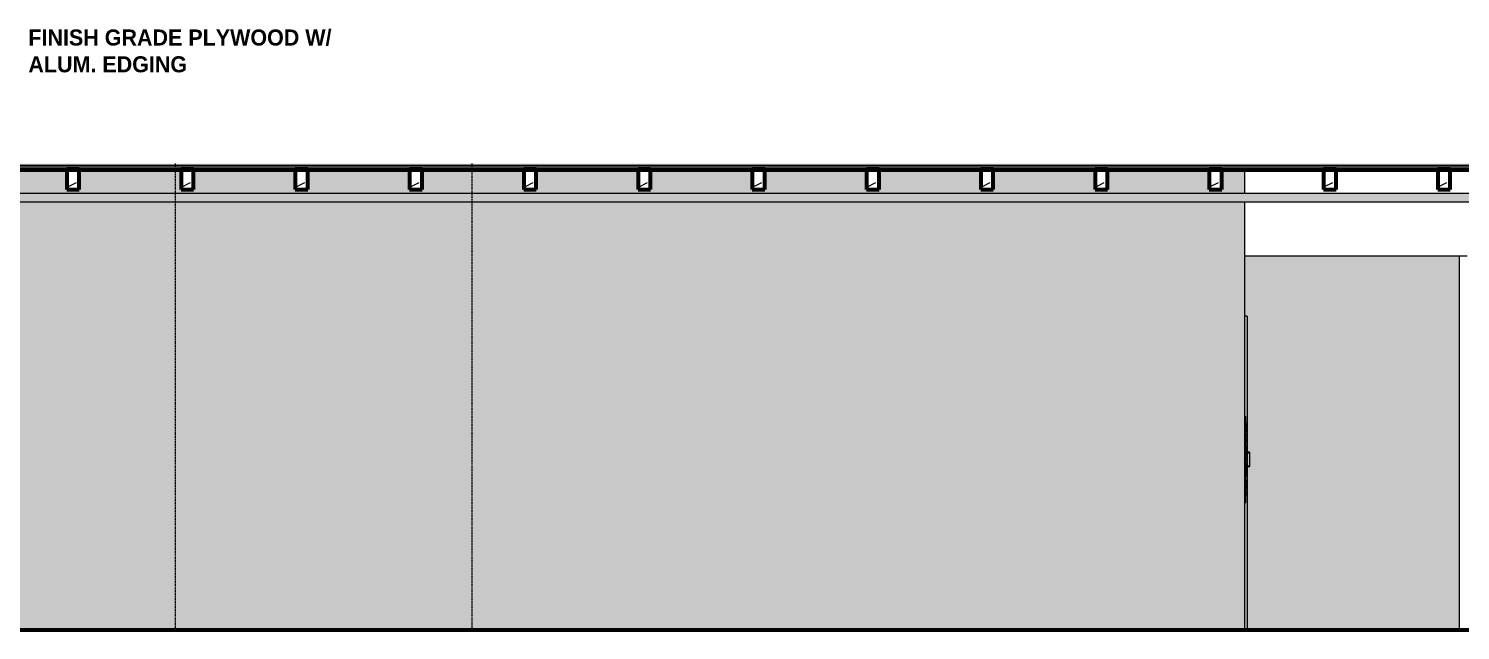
# Model space of a CAD drawing. Header units: inches. Extents: x 2872 to 9394, y -6 to 375.
# Drawn here: x 8615.9 to 9016.9, y 136 to 304.6 of the extents above; entities that cross this region are included whole.
import ezdxf

# ---------------------------------------------------------------- set-up
doc = ezdxf.new("R2010")
doc.units = ezdxf.units.IN
doc.header["$MEASUREMENT"] = 0
doc.linetypes.add('Aligning Line 1_8_', pattern=[0.25, 0.125, -0.125])
doc.linetypes.add('Grid Line 1_2_', pattern=[0.875, 0.5, -0.125, 0.125, -0.125])
for name, color, linetype, lineweight in [('0-3', 10, 'Continuous', 9), ('0-4', 90, 'Continuous', 5), ('A-DOOR', 31, 'Continuous', 18), ('A-DOOR-FRAM', 31, 'Continuous', 9), ('A-DOOR-FRAM-3', 31, 'Continuous', 18), ('A-FLOR-1', 8, 'Continuous', 5), ('A-FLOR-2', 7, 'Continuous', 60), ('A-FLOR-4', 250, 'Continuous', 18), ('A-FLOR-LEVL-1', 51, 'Grid Line 1_2_', 9), ('A-FLOR-MCUT-1', 250, 'Continuous', 18), ('A-FLOR-PATT-2', 253, 'Continuous', 9), ('A-FLOR-PATT-3', 10, 'Continuous', 9), ('E-FIRE', 2, 'Continuous', 9), ('G-ANNO-SYMB', 111, 'Aligning Line 1_8_', 9), ('G-ANNO-TEXT', 231, 'Continuous', 9), ('I-WALL', 2, 'Continuous', 18), ('I-WALL-1', 2, 'Continuous', 5), ('P-PIPE', 3, 'Continuous', 9), ('P-PIPE-1', 3, 'Continuous', 5), ('S-BEAM', 12, 'Continuous', 9), ('S-BEAM-3', 7, 'Continuous', 60)]:
    doc.layers.add(name, color=color, linetype=linetype, lineweight=lineweight)
doc.styles.add('Century Gothic_B', font='GOTHICB.TTF', dxfattribs={"height": 4.5})
pattern_1 = [(216.87, (10975.55, 7.997), (23.9897714, 15.993643), [3.998, -35.986]), (206.565, (10980.348, 5.598), (-7.99708, -7.99662), [8.941, -8.941]), (198.435, (10980.348, 1.599), (-15.993845, -7.997098), [5.058, -20.23])]

# ---------------------------------------------------------------- blocks, each defined once
blk = doc.blocks.new('CTR - 1st Phase - Shell_rvt-7-INTERIOR ELEVATION - CORRIDOR NORTH _202_E_ - 2ND FLOOR - NORTH WALL')
at = {"layer": 'A-FLOR-1'}
blk.add_hatch(color=256, dxfattribs=at).paths.add_polyline_path([(11725.41, 265.75), (11747.21, 265.75), (11747.21, 266.25), (10351.58, 266.25), (10351.58, 265.75), (11714.5, 265.75)], flags=0)
at = {"layer": 'A-FLOR-PATT-2'}
h = blk.add_hatch(dxfattribs=at)
h.set_pattern_fill('FP_38', color=256, style=0, pattern_type=2)
h.set_pattern_definition([(0, (10972.352, 0), (7.68, 1.92), [0.634, -5.126, 0.634, -5.126, -30.72]), (0, (10972.352, 0), (7.68, 1.92), [-11.52, 0.634, -10.886, 0.634, -5.126, -13.44]), (0, (10972.352, 0), (7.68, 1.92), [-28.8, 0.634, -3.206, 0.634, -8.966]), (120, (10975.232, 0.96), (-5.502769, 5.691075), [0.634, -5.126, 0.634, -5.126, -30.72]), (120, (10975.232, 0.96), (-5.502769, 5.691075), [-11.52, 0.634, -10.886, 0.634, -5.126, -13.44]), (120, (10975.232, 0.96), (-5.502769, 5.691075), [-28.8, 0.634, -3.206, 0.634, -8.966]), (240, (10976.192, 4.8), (-2.177231, -7.611075), [0.634, -5.126, 0.634, -5.126, -30.72]), (240, (10976.192, 4.8), (-2.177231, -7.611075), [-11.52, 0.634, -10.886, 0.634, -5.126, -13.44]), (240, (10976.192, 4.8), (-2.177231, -7.611075), [-28.8, 0.634, -3.206, 0.634, -8.966])])
h.paths.add_polyline_path([(11725.41, 266.25), (11747.21, 266.25), (11747.21, 266.79), (10351.58, 266.79), (10351.58, 266.25), (11714.5, 266.25)], flags=0)
at = {"layer": 'A-FLOR-PATT-3'}
h = blk.add_hatch(dxfattribs=at)
h.set_pattern_fill('FP_37', color=256, style=0, pattern_type=2)
h.set_pattern_definition([(0, (10972.352, 0), (0, 2.399), []), (315, (10972.352, 0), (2.3985062, 0), [3.393, -3.393]), (45, (10972.352, 0), (2.3985062, 0), [3.393, -3.393])])
h.paths.add_polyline_path([(11365.59, 265), (11747.21, 265), (11747.21, 265.75), (10351.58, 265.75), (10351.58, 265), (11362.61, 265)], flags=0)
at = {"layer": 'A-FLOR-2'}
for p, q in [((10351.58, 265), (11747.21, 265)), ((11548.19, 136), (10351.58, 136))]:
    blk.add_line(p, q, dxfattribs=at)
at = {"layer": 'A-FLOR-4'}
blk.add_line((11432.19, 240.87), (11369.86, 240.87), dxfattribs=at)
at = {"layer": 'A-FLOR-MCUT-1'}
for p, q in [((11747.21, 266.25), (10351.58, 266.25)), ((11747.21, 265.75), (10351.58, 265.75))]:
    blk.add_line(p, q, dxfattribs=at)
blk = doc.blocks.new('LVL-Laminated Veneer Lumber - 4X6 S_ PINE - NO_ 1-2391459-INTERIOR ELEVATION - CORRIDOR NORTH _202_E_ - 2ND FLOOR - NORTH WALL')
at = {"layer": 'S-BEAM'}
h = blk.add_hatch(dxfattribs=at)
h.set_pattern_fill('FP_43', color=256, style=0, pattern_type=2)
h.set_pattern_definition(pattern_1)
h.paths.add_polyline_path([(11427.5, 259.5), (11427.5, 265), (11424, 265), (11424, 259.5)], flags=0)
at = {"layer": 'S-BEAM-3'}
for p, q in [((11427.5, 265), (11424, 265)), ((11424, 265), (11424, 259.5)), ((11427.5, 259.5), (11427.5, 265)), ((11424, 259.5), (11427.5, 259.5))]:
    blk.add_line(p, q, dxfattribs=at)
blk = doc.blocks.new('LVL-Laminated Veneer Lumber - 4X6 S_ PINE - NO_ 1-V71-INTERIOR ELEVATION - CORRIDOR NORTH _202_E_ - 2ND FLOOR - NORTH WALL')
at = {"layer": 'S-BEAM'}
h = blk.add_hatch(dxfattribs=at)
h.set_pattern_fill('FP_43', color=256, style=0, pattern_type=2)
h.set_pattern_definition(pattern_1)
h.paths.add_polyline_path([(11395.5, 259.5), (11395.5, 265), (11392, 265), (11392, 259.5)], flags=0)
at = {"layer": 'S-BEAM-3'}
for p, q in [((11395.5, 265), (11392, 265)), ((11392, 265), (11392, 259.5)), ((11395.5, 259.5), (11395.5, 265)), ((11392, 259.5), (11395.5, 259.5))]:
    blk.add_line(p, q, dxfattribs=at)
blk = doc.blocks.new('LVL-Laminated Veneer Lumber - 4X6 S_ PINE - NO_ 1-V72-INTERIOR ELEVATION - CORRIDOR NORTH _202_E_ - 2ND FLOOR - NORTH WALL')
at = {"layer": 'S-BEAM'}
h = blk.add_hatch(dxfattribs=at)
h.set_pattern_fill('FP_43', color=256, style=0, pattern_type=2)
h.set_pattern_definition(pattern_1)
h.paths.add_polyline_path([(11363.5, 259.5), (11363.5, 265), (11360, 265), (11360, 259.5), (11362.61, 259.5)], flags=0)
at = {"layer": 'S-BEAM-3'}
for p, q in [((11363.5, 265), (11360, 265)), ((11360, 265), (11360, 259.5)), ((11363.5, 259.5), (11363.5, 265)), ((11360, 259.5), (11363.5, 259.5))]:
    blk.add_line(p, q, dxfattribs=at)
blk = doc.blocks.new('LVL-Laminated Veneer Lumber - 4X6 S_ PINE - NO_ 1-V73-INTERIOR ELEVATION - CORRIDOR NORTH _202_E_ - 2ND FLOOR - NORTH WALL')
at = {"layer": 'S-BEAM'}
h = blk.add_hatch(dxfattribs=at)
h.set_pattern_fill('FP_43', color=256, style=0, pattern_type=2)
h.set_pattern_definition(pattern_1)
h.paths.add_polyline_path([(11331.5, 259.5), (11331.5, 265), (11328, 265), (11328, 259.5)], flags=0)
at = {"layer": 'S-BEAM-3'}
for p, q in [((11331.5, 265), (11328, 265)), ((11328, 265), (11328, 259.5)), ((11331.5, 259.5), (11331.5, 265)), ((11328, 259.5), (11331.5, 259.5))]:
    blk.add_line(p, q, dxfattribs=at)
blk = doc.blocks.new('LVL-Laminated Veneer Lumber - 4X6 S_ PINE - NO_ 1-V74-INTERIOR ELEVATION - CORRIDOR NORTH _202_E_ - 2ND FLOOR - NORTH WALL')
at = {"layer": 'S-BEAM'}
h = blk.add_hatch(dxfattribs=at)
h.set_pattern_fill('FP_43', color=256, style=0, pattern_type=2)
h.set_pattern_definition(pattern_1)
h.paths.add_polyline_path([(11299.5, 259.5), (11299.5, 265), (11296, 265), (11296, 259.5)], flags=0)
at = {"layer": 'S-BEAM-3'}
for p, q in [((11299.5, 265), (11296, 265)), ((11296, 265), (11296, 259.5)), ((11299.5, 259.5), (11299.5, 265)), ((11296, 259.5), (11299.5, 259.5))]:
    blk.add_line(p, q, dxfattribs=at)
blk = doc.blocks.new('LVL-Laminated Veneer Lumber - 4X6 S_ PINE - NO_ 1-V75-INTERIOR ELEVATION - CORRIDOR NORTH _202_E_ - 2ND FLOOR - NORTH WALL')
at = {"layer": 'S-BEAM'}
h = blk.add_hatch(dxfattribs=at)
h.set_pattern_fill('FP_43', color=256, style=0, pattern_type=2)
h.set_pattern_definition(pattern_1)
h.paths.add_polyline_path([(11264, 259.5), (11267.5, 259.5), (11267.5, 265), (11264, 265)], flags=0)
at = {"layer": 'S-BEAM-3'}
for p, q in [((11267.5, 265), (11264, 265)), ((11264, 265), (11264, 259.5)), ((11267.5, 259.5), (11267.5, 265)), ((11264, 259.5), (11267.5, 259.5))]:
    blk.add_line(p, q, dxfattribs=at)
blk = doc.blocks.new('LVL-Laminated Veneer Lumber - 4X6 S_ PINE - NO_ 1-2261275-INTERIOR ELEVATION - CORRIDOR NORTH _202_E_ - 2ND FLOOR - NORTH WALL')
at = {"layer": 'S-BEAM'}
h = blk.add_hatch(dxfattribs=at)
h.set_pattern_fill('FP_43', color=256, style=0, pattern_type=2)
h.set_pattern_definition(pattern_1)
h.paths.add_polyline_path([(11232, 259.5), (11235.5, 259.5), (11235.5, 265), (11232, 265)], flags=0)
at = {"layer": 'S-BEAM-3'}
for p, q in [((11235.5, 265), (11232, 265)), ((11232, 265), (11232, 259.5)), ((11235.5, 259.5), (11235.5, 265)), ((11232, 259.5), (11235.5, 259.5))]:
    blk.add_line(p, q, dxfattribs=at)
blk = doc.blocks.new('LVL-Laminated Veneer Lumber - 4X6 S_ PINE - NO_ 1-V76-INTERIOR ELEVATION - CORRIDOR NORTH _202_E_ - 2ND FLOOR - NORTH WALL')
at = {"layer": 'S-BEAM'}
h = blk.add_hatch(dxfattribs=at)
h.set_pattern_fill('FP_43', color=256, style=0, pattern_type=2)
h.set_pattern_definition(pattern_1)
h.paths.add_polyline_path([(11200, 259.5), (11203.5, 259.5), (11203.5, 265), (11200, 265)], flags=0)
at = {"layer": 'S-BEAM-3'}
for p, q in [((11203.5, 265), (11200, 265)), ((11200, 265), (11200, 259.5)), ((11203.5, 259.5), (11203.5, 265)), ((11200, 259.5), (11203.5, 259.5))]:
    blk.add_line(p, q, dxfattribs=at)
blk = doc.blocks.new('LVL-Laminated Veneer Lumber - 4X6 S_ PINE - NO_ 1-V77-INTERIOR ELEVATION - CORRIDOR NORTH _202_E_ - 2ND FLOOR - NORTH WALL')
at = {"layer": 'S-BEAM'}
h = blk.add_hatch(dxfattribs=at)
h.set_pattern_fill('FP_43', color=256, style=0, pattern_type=2)
h.set_pattern_definition(pattern_1)
h.paths.add_polyline_path([(11168, 259.5), (11171.5, 259.5), (11171.5, 265), (11168, 265)], flags=0)
at = {"layer": 'S-BEAM-3'}
for p, q in [((11171.5, 265), (11168, 265)), ((11168, 265), (11168, 259.5)), ((11171.5, 259.5), (11171.5, 265)), ((11168, 259.5), (11171.5, 259.5))]:
    blk.add_line(p, q, dxfattribs=at)
blk = doc.blocks.new('LVL-Laminated Veneer Lumber - 4X6 S_ PINE - NO_ 1-V78-INTERIOR ELEVATION - CORRIDOR NORTH _202_E_ - 2ND FLOOR - NORTH WALL')
at = {"layer": 'S-BEAM'}
h = blk.add_hatch(dxfattribs=at)
h.set_pattern_fill('FP_43', color=256, style=0, pattern_type=2)
h.set_pattern_definition(pattern_1)
h.paths.add_polyline_path([(11136, 259.5), (11139.5, 259.5), (11139.5, 265), (11136, 265)], flags=0)
at = {"layer": 'S-BEAM-3'}
for p, q in [((11139.5, 265), (11136, 265)), ((11136, 265), (11136, 259.5)), ((11139.5, 259.5), (11139.5, 265)), ((11136, 259.5), (11139.5, 259.5))]:
    blk.add_line(p, q, dxfattribs=at)
blk = doc.blocks.new('LVL-Laminated Veneer Lumber - 4X6 S_ PINE - NO_ 1-V79-INTERIOR ELEVATION - CORRIDOR NORTH _202_E_ - 2ND FLOOR - NORTH WALL')
at = {"layer": 'S-BEAM'}
h = blk.add_hatch(dxfattribs=at)
h.set_pattern_fill('FP_43', color=256, style=0, pattern_type=2)
h.set_pattern_definition(pattern_1)
h.paths.add_polyline_path([(11107.5, 259.5), (11107.5, 265), (11104, 265), (11104, 259.5)], flags=0)
at = {"layer": 'S-BEAM-3'}
for p, q in [((11107.5, 265), (11104, 265)), ((11104, 265), (11104, 259.5)), ((11107.5, 259.5), (11107.5, 265)), ((11104, 259.5), (11107.5, 259.5))]:
    blk.add_line(p, q, dxfattribs=at)
blk = doc.blocks.new('LVL-Laminated Veneer Lumber - 4X6 S_ PINE - NO_ 1-V80-INTERIOR ELEVATION - CORRIDOR NORTH _202_E_ - 2ND FLOOR - NORTH WALL')
at = {"layer": 'S-BEAM'}
h = blk.add_hatch(dxfattribs=at)
h.set_pattern_fill('FP_43', color=256, style=0, pattern_type=2)
h.set_pattern_definition(pattern_1)
h.paths.add_polyline_path([(11075.5, 259.5), (11075.5, 265), (11072, 265), (11072, 259.5)], flags=0)
at = {"layer": 'S-BEAM-3'}
for p, q in [((11075.5, 265), (11072, 265)), ((11072, 265), (11072, 259.5)), ((11075.5, 259.5), (11075.5, 265)), ((11072, 259.5), (11075.5, 259.5))]:
    blk.add_line(p, q, dxfattribs=at)
blk = doc.blocks.new('LVL-Laminated Veneer Lumber - 4X6 S_ PINE - NO_ 1-V81-INTERIOR ELEVATION - CORRIDOR NORTH _202_E_ - 2ND FLOOR - NORTH WALL')
at = {"layer": 'S-BEAM'}
h = blk.add_hatch(dxfattribs=at)
h.set_pattern_fill('FP_43', color=256, style=0, pattern_type=2)
h.set_pattern_definition(pattern_1)
h.paths.add_polyline_path([(11043.5, 259.5), (11043.5, 265), (11040, 265), (11040, 259.5)], flags=0)
at = {"layer": 'S-BEAM-3'}
for p, q in [((11043.5, 265), (11040, 265)), ((11040, 265), (11040, 259.5)), ((11043.5, 259.5), (11043.5, 265)), ((11040, 259.5), (11043.5, 259.5))]:
    blk.add_line(p, q, dxfattribs=at)
blk = doc.blocks.new('CTR - 1st Phase - Structure_rvt-7-INTERIOR ELEVATION - CORRIDOR NORTH _202_E_ - 2ND FLOOR - NORTH WALL')
at = {"layer": '0-3'}
for name in ['LVL-Laminated Veneer Lumber - 4X6 S_ PINE - NO_ 1-V81-INTERIOR ELEVATION - CORRIDOR NORTH _202_E_ - 2ND FLOOR - NORTH WALL', 'LVL-Laminated Veneer Lumber - 4X6 S_ PINE - NO_ 1-V80-INTERIOR ELEVATION - CORRIDOR NORTH _202_E_ - 2ND FLOOR - NORTH WALL', 'LVL-Laminated Veneer Lumber - 4X6 S_ PINE - NO_ 1-V79-INTERIOR ELEVATION - CORRIDOR NORTH _202_E_ - 2ND FLOOR - NORTH WALL', 'LVL-Laminated Veneer Lumber - 4X6 S_ PINE - NO_ 1-V78-INTERIOR ELEVATION - CORRIDOR NORTH _202_E_ - 2ND FLOOR - NORTH WALL', 'LVL-Laminated Veneer Lumber - 4X6 S_ PINE - NO_ 1-V77-INTERIOR ELEVATION - CORRIDOR NORTH _202_E_ - 2ND FLOOR - NORTH WALL', 'LVL-Laminated Veneer Lumber - 4X6 S_ PINE - NO_ 1-V76-INTERIOR ELEVATION - CORRIDOR NORTH _202_E_ - 2ND FLOOR - NORTH WALL', 'LVL-Laminated Veneer Lumber - 4X6 S_ PINE - NO_ 1-2261275-INTERIOR ELEVATION - CORRIDOR NORTH _202_E_ - 2ND FLOOR - NORTH WALL', 'LVL-Laminated Veneer Lumber - 4X6 S_ PINE - NO_ 1-V75-INTERIOR ELEVATION - CORRIDOR NORTH _202_E_ - 2ND FLOOR - NORTH WALL', 'LVL-Laminated Veneer Lumber - 4X6 S_ PINE - NO_ 1-V74-INTERIOR ELEVATION - CORRIDOR NORTH _202_E_ - 2ND FLOOR - NORTH WALL', 'LVL-Laminated Veneer Lumber - 4X6 S_ PINE - NO_ 1-V73-INTERIOR ELEVATION - CORRIDOR NORTH _202_E_ - 2ND FLOOR - NORTH WALL', 'LVL-Laminated Veneer Lumber - 4X6 S_ PINE - NO_ 1-V72-INTERIOR ELEVATION - CORRIDOR NORTH _202_E_ - 2ND FLOOR - NORTH WALL', 'LVL-Laminated Veneer Lumber - 4X6 S_ PINE - NO_ 1-V71-INTERIOR ELEVATION - CORRIDOR NORTH _202_E_ - 2ND FLOOR - NORTH WALL', 'LVL-Laminated Veneer Lumber - 4X6 S_ PINE - NO_ 1-2391459-INTERIOR ELEVATION - CORRIDOR NORTH _202_E_ - 2ND FLOOR - NORTH WALL']:
    blk.add_blockref(name, (0, 0), dxfattribs=at)
blk = doc.blocks.new('HOLLOW METAL - UNIT DOOR-2191978-INTERIOR ELEVATION - CORRIDOR NORTH _202_E_ - 2ND FLOOR - NORTH WALL')
at = {"layer": 'A-DOOR-FRAM-3'}
h = blk.add_hatch(color=256, dxfattribs=at)
h.paths.add_polyline_path([(11370.61, 136), (11370.61, 181.88), (11370.36, 181.88), (11370.36, 181.6), (11370.11, 181.6), (11370.11, 181.53), (11370.36, 181.53), (11370.36, 180.17), (11370.11, 180.17), (11370.11, 180.06), (11370.36, 180.06), (11370.36, 178.97), (11370.11, 178.97), (11370.11, 178.12), (11370.36, 178.12), (11370.36, 177.03), (11370.11, 177.03), (11370.11, 176.8), (11370.36, 176.8), (11370.36, 175.56), (11370.11, 175.56), (11370.11, 175.19), (11370.36, 175.19), (11370.36, 175), (11370.11, 175), (11370.11, 174.73), (11370.36, 174.73), (11370.36, 173.73), (11370.11, 173.73), (11370.11, 171.75), (11369.86, 171.75), (11369.86, 136)], flags=0)
h.paths.add_polyline_path([(11370.61, 182), (11370.61, 185.75), (11370.36, 185.75), (11370.36, 184.95), (11370.11, 184.95), (11370.11, 184.69), (11370.36, 184.69), (11370.36, 183.54), (11370.11, 183.54), (11370.11, 183.17), (11370.36, 183.17), (11370.36, 182.99), (11370.11, 182.99), (11370.11, 182.76), (11370.36, 182.76), (11370.36, 182)], flags=0)
h.paths.add_polyline_path([(11370.61, 185.88), (11370.61, 224), (11369.86, 224), (11369.86, 196), (11370.11, 196), (11370.11, 194.11), (11370.36, 194.11), (11370.36, 192.86), (11370.11, 192.86), (11370.11, 192.59), (11370.36, 192.59), (11370.36, 191.5), (11370.11, 191.5), (11370.11, 191.18), (11370.36, 191.18), (11370.36, 190.03), (11370.11, 190.03), (11370.11, 189.75), (11370.36, 189.75), (11370.36, 188.59), (11370.11, 188.59), (11370.11, 188.29), (11370.36, 188.29), (11370.36, 188.11), (11370.11, 188.11), (11370.11, 187.76), (11370.36, 187.76), (11370.36, 186.61), (11370.11, 186.61), (11370.11, 186.31), (11370.36, 186.29), (11370.36, 185.88)], flags=0)
at = {"layer": 'A-DOOR-FRAM'}
for p, q in [((11370.61, 224), (11369.86, 224)), ((11370.61, 224), (11370.61, 185.88)), ((11370.61, 185.75), (11370.61, 182)), ((11370.61, 181.88), (11370.61, 136))]:
    blk.add_line(p, q, dxfattribs=at)
blk = doc.blocks.new('104416 - Fire Extinguishers - Wall - Class A - Light - 2A-2205533-INTERIOR ELEVATION - CORRIDOR NORTH _202_E_ - 2ND FLOOR - NORTH WALL')
at = {"layer": 'E-FIRE'}
for points in [[(11369.86, 171.75), (11370.11, 171.75), (11370.11, 196), (11369.86, 196), (11369.86, 172.19)], [(11370.11, 194.02), (11370.36, 194.02), (11370.36, 194.11), (11370.11, 194.11)], [(11370.36, 193.96), (11370.36, 194.02), (11370.11, 194.02), (11370.11, 193.96)], [(11370.36, 193.8), (11370.36, 193.96), (11370.11, 193.96), (11370.11, 193.8)], [(11370.36, 193.5), (11370.36, 193.8), (11370.11, 193.8), (11370.11, 193.5)], [(11370.36, 192.86), (11370.36, 193.5), (11370.11, 193.5), (11370.11, 192.86)], [(11370.36, 192.56), (11370.36, 192.59), (11370.11, 192.59), (11370.11, 192.56)], [(11370.36, 191.5), (11370.36, 192.56), (11370.11, 192.56), (11370.11, 191.5)], [(11370.36, 190.99), (11370.36, 191.18), (11370.11, 191.18), (11370.11, 190.99)], [(11370.36, 190.21), (11370.36, 190.99), (11370.11, 190.99), (11370.11, 190.21)], [(11370.36, 190.02), (11370.36, 190.21), (11370.11, 190.21), (11370.11, 190.02)], [(11370.36, 189.72), (11370.36, 189.75), (11370.11, 189.75), (11370.11, 189.72)], [(11370.36, 189.65), (11370.36, 189.72), (11370.11, 189.72), (11370.11, 189.65)], [(11370.11, 189.46), (11370.36, 189.46), (11370.36, 189.65), (11370.11, 189.65), (11370.11, 189.51)], [(11370.36, 189.17), (11370.36, 189.46), (11370.11, 189.46), (11370.11, 189.17)], [(11370.11, 188.89), (11370.36, 188.89), (11370.36, 189.17), (11370.11, 189.17), (11370.11, 189.12)], [(11370.36, 188.7), (11370.36, 188.89), (11370.11, 188.88), (11370.11, 188.7)], [(11370.36, 188.64), (11370.36, 188.7), (11370.11, 188.7), (11370.11, 188.64)], [(11370.36, 188.59), (11370.36, 188.64), (11370.11, 188.64), (11370.11, 188.59)], [(11370.36, 188.11), (11370.36, 188.29), (11370.11, 188.29), (11370.11, 188.11)], [(11370.36, 187.58), (11370.36, 187.76), (11370.11, 187.76), (11370.11, 187.58)], [(11370.36, 187.49), (11370.36, 187.58), (11370.11, 187.58), (11370.11, 187.49)], [(11370.36, 187.17), (11370.36, 187.49), (11370.11, 187.49), (11370.11, 187.17)], [(11370.36, 186.96), (11370.36, 187.17), (11370.11, 187.17), (11370.11, 186.96)], [(11370.36, 186.83), (11370.36, 186.96), (11370.11, 186.96), (11370.11, 186.83)], [(11370.36, 186.79), (11370.36, 186.83), (11370.11, 186.83), (11370.11, 186.79)], [(11370.36, 186.61), (11370.36, 186.79), (11370.11, 186.79), (11370.11, 186.61)], [(11370.36, 186.29), (11370.36, 186.31), (11370.11, 186.29)], [(11370.36, 186.18), (11370.36, 186.29), (11370.11, 186.29), (11370.11, 186.18)], [(11370.36, 185.97), (11370.36, 186.18), (11370.11, 186.18), (11370.11, 185.97)], [(11371.24, 181.88), (11371.36, 181.88), (11371.36, 185.88), (11370.11, 185.88), (11370.11, 185.75), (11371.24, 185.75), (11371.24, 182), (11370.11, 182), (11370.11, 181.88), (11370.61, 181.88)], [(11370.36, 185.3), (11370.36, 185.69), (11370.11, 185.69), (11370.11, 185.3)], [(11370.36, 185.04), (11370.36, 185.3), (11370.11, 185.3), (11370.11, 185.04)], [(11370.11, 184.95), (11370.36, 184.95), (11370.36, 185.04), (11370.11, 185.03)], [(11370.36, 184.51), (11370.36, 184.69), (11370.11, 184.69), (11370.11, 184.51)], [(11370.36, 183.74), (11370.36, 184.51), (11370.11, 184.51), (11370.11, 183.74)], [(11370.36, 183.54), (11370.36, 183.74), (11370.11, 183.74), (11370.11, 183.54)], [(11370.36, 182.99), (11370.36, 183.17), (11370.11, 183.17), (11370.11, 182.99)], [(11370.11, 181.44), (11370.36, 181.44), (11370.36, 181.53), (11370.11, 181.53)], [(11370.36, 181.22), (11370.36, 181.44), (11370.11, 181.44), (11370.11, 181.22)], [(11370.36, 180.95), (11370.36, 181.22), (11370.11, 181.22), (11370.11, 180.95)], [(11370.11, 180.84), (11370.36, 180.84), (11370.36, 180.95), (11370.11, 180.95)], [(11370.36, 180.75), (11370.36, 180.84), (11370.11, 180.84), (11370.11, 180.75)], [(11370.36, 180.48), (11370.36, 180.75), (11370.11, 180.74), (11370.11, 180.48)], [(11370.11, 180.26), (11370.36, 180.26), (11370.36, 180.48), (11370.11, 180.48)], [(11370.36, 180.17), (11370.36, 180.26), (11370.11, 180.26), (11370.11, 180.17)], [(11370.36, 180.03), (11370.36, 180.06), (11370.11, 180.06), (11370.11, 180.03)], [(11370.36, 178.97), (11370.36, 180.03), (11370.11, 180.03), (11370.11, 178.97)], [(11370.36, 178.09), (11370.36, 178.12), (11370.11, 178.12), (11370.11, 178.09)], [(11370.36, 177.03), (11370.36, 178.09), (11370.11, 178.09), (11370.11, 177.03)], [(11370.11, 176.71), (11370.36, 176.71), (11370.36, 176.8), (11370.11, 176.8)], [(11370.36, 176.65), (11370.36, 176.71), (11370.11, 176.71), (11370.11, 176.65)], [(11370.36, 176.49), (11370.36, 176.65), (11370.11, 176.65), (11370.11, 176.49)], [(11370.36, 176.19), (11370.36, 176.49), (11370.11, 176.49), (11370.11, 176.19)], [(11370.36, 175.56), (11370.36, 176.19), (11370.11, 176.19), (11370.11, 175.56)], [(11370.36, 175), (11370.36, 175.19), (11370.11, 175.19), (11370.11, 175)], [(11370.36, 173.73), (11370.36, 174.72), (11370.11, 174.72), (11370.11, 173.73)]]:
    blk.add_hatch(color=256, dxfattribs=at).paths.add_polyline_path(points, flags=0)
h = blk.add_hatch(color=256, dxfattribs=at)
h.paths.add_polyline_path([(11370.11, 185.69), (11370.36, 185.69), (11370.36, 185.75), (11370.11, 185.75), (11370.11, 185.71)], flags=0)
h.paths.add_polyline_path([(11370.11, 185.88), (11370.36, 185.88), (11370.36, 185.97), (11370.11, 185.97)], flags=0)
h = blk.add_hatch(color=256, dxfattribs=at)
h.paths.add_polyline_path([(11370.11, 181.6), (11370.36, 181.6), (11370.36, 181.88), (11370.11, 181.88)], flags=0)
h.paths.add_polyline_path([(11370.11, 182), (11370.36, 182), (11370.36, 182.76), (11370.11, 182.76)], flags=0)
for p, q in [((11369.86, 196), (11370.11, 196)), ((11370.11, 196), (11370.11, 171.75)), ((11370.11, 194.11), (11370.36, 194.11)), ((11370.11, 194.02), (11370.36, 194.02)), ((11370.11, 193.96), (11370.36, 193.96)), ((11370.11, 193.8), (11370.36, 193.8)), ((11370.11, 193.5), (11370.36, 193.5)), ((11370.11, 192.86), (11370.36, 192.86)), ((11370.11, 192.59), (11370.36, 192.59)), ((11370.11, 192.56), (11370.36, 192.56)), ((11370.36, 194.11), (11370.36, 194.02)), ((11370.36, 194.02), (11370.36, 193.96)), ((11370.36, 193.96), (11370.36, 193.8)), ((11370.36, 193.8), (11370.36, 193.5)), ((11370.36, 193.5), (11370.36, 192.86)), ((11370.36, 192.59), (11370.36, 192.56)), ((11370.36, 192.56), (11370.36, 191.5)), ((11370.11, 191.5), (11370.36, 191.5)), ((11370.11, 191.18), (11370.36, 191.18)), ((11370.11, 190.99), (11370.36, 190.99)), ((11370.11, 190.21), (11370.36, 190.21)), ((11370.11, 190.02), (11370.36, 190.02)), ((11370.11, 189.75), (11370.36, 189.75)), ((11370.11, 189.72), (11370.36, 189.72)), ((11370.11, 189.65), (11370.36, 189.65)), ((11370.11, 189.46), (11370.36, 189.46)), ((11370.11, 189.17), (11370.36, 189.17)), ((11370.11, 188.89), (11370.36, 188.89)), ((11370.11, 188.7), (11370.36, 188.7)), ((11370.11, 188.64), (11370.36, 188.64)), ((11370.36, 188.59), (11370.11, 188.59)), ((11370.36, 191.18), (11370.36, 190.99)), ((11370.36, 190.99), (11370.36, 190.21)), ((11370.36, 190.21), (11370.36, 190.02)), ((11370.36, 189.75), (11370.36, 189.72)), ((11370.36, 189.72), (11370.36, 189.65)), ((11370.36, 189.65), (11370.36, 189.46)), ((11370.36, 189.46), (11370.36, 189.17)), ((11370.36, 189.17), (11370.36, 188.89)), ((11370.36, 188.89), (11370.36, 188.7)), ((11370.36, 188.7), (11370.36, 188.64)), ((11370.36, 188.64), (11370.36, 188.59)), ((11370.11, 188.29), (11370.36, 188.29)), ((11370.11, 188.11), (11370.36, 188.11)), ((11370.11, 187.76), (11370.36, 187.76)), ((11370.36, 187.58), (11370.11, 187.58)), ((11370.11, 187.49), (11370.36, 187.49)), ((11370.11, 187.17), (11370.36, 187.17)), ((11370.11, 186.96), (11370.36, 186.96)), ((11370.11, 186.83), (11370.36, 186.83)), ((11370.11, 186.79), (11370.36, 186.79)), ((11370.11, 186.61), (11370.36, 186.61)), ((11370.11, 186.31), (11370.36, 186.31)), ((11370.11, 186.29), (11370.36, 186.29)), ((11370.11, 186.18), (11370.36, 186.18)), ((11370.11, 185.97), (11370.36, 185.97)), ((11371.36, 185.88), (11370.11, 185.88)), ((11370.11, 185.75), (11371.24, 185.75)), ((11370.11, 185.69), (11370.36, 185.69)), ((11370.11, 185.3), (11370.36, 185.3)), ((11370.11, 185.04), (11370.36, 185.04)), ((11370.11, 184.95), (11370.36, 184.95)), ((11370.11, 184.69), (11370.36, 184.69)), ((11370.11, 184.51), (11370.36, 184.51)), ((11370.36, 188.29), (11370.36, 188.11)), ((11370.36, 187.76), (11370.36, 187.58)), ((11370.36, 187.58), (11370.36, 187.49)), ((11370.36, 187.49), (11370.36, 187.17)), ((11370.36, 187.17), (11370.36, 186.96)), ((11370.36, 186.96), (11370.36, 186.83)), ((11370.36, 186.83), (11370.36, 186.79)), ((11370.36, 186.79), (11370.36, 186.61)), ((11370.36, 186.29), (11370.36, 186.18)), ((11370.36, 186.18), (11370.36, 185.97)), ((11370.36, 185.97), (11370.36, 185.88)), ((11370.36, 185.75), (11370.36, 185.69)), ((11370.36, 185.69), (11370.36, 185.3)), ((11370.36, 185.3), (11370.36, 185.04)), ((11370.36, 185.04), (11370.36, 184.95)), ((11370.36, 184.69), (11370.36, 184.51)), ((11370.36, 184.51), (11370.36, 183.74)), ((11371.24, 185.75), (11371.24, 182)), ((11371.36, 181.88), (11371.36, 185.88)), ((11370.11, 183.74), (11370.36, 183.74)), ((11370.11, 183.54), (11370.36, 183.54)), ((11370.11, 183.17), (11370.36, 183.17)), ((11370.11, 182.99), (11370.36, 182.99)), ((11370.11, 182.76), (11370.36, 182.76)), ((11371.24, 182), (11370.11, 182)), ((11370.11, 181.88), (11371.36, 181.88)), ((11370.11, 181.6), (11370.36, 181.6)), ((11370.11, 181.53), (11370.36, 181.53)), ((11370.11, 181.44), (11370.36, 181.44)), ((11370.11, 181.22), (11370.36, 181.22)), ((11370.11, 180.84), (11370.36, 180.84)), ((11370.11, 180.75), (11370.36, 180.75)), ((11370.11, 180.48), (11370.36, 180.48)), ((11370.36, 183.74), (11370.36, 183.54)), ((11370.36, 183.17), (11370.36, 182.99)), ((11370.36, 182.76), (11370.36, 182)), ((11370.36, 181.88), (11370.36, 181.6)), ((11370.36, 181.53), (11370.36, 181.44)), ((11370.36, 181.44), (11370.36, 181.22)), ((11370.36, 181.22), (11370.36, 180.95)), ((11370.36, 180.95), (11370.36, 180.84)), ((11370.36, 180.84), (11370.36, 180.75)), ((11370.36, 180.75), (11370.36, 180.48)), ((11370.36, 180.48), (11370.36, 180.26)), ((11370.11, 180.26), (11370.36, 180.26)), ((11370.36, 180.17), (11370.11, 180.17)), ((11370.11, 180.06), (11370.36, 180.06)), ((11370.11, 180.03), (11370.36, 180.03)), ((11370.11, 178.97), (11370.36, 178.97)), ((11370.11, 178.12), (11370.36, 178.12)), ((11370.11, 178.09), (11370.36, 178.09)), ((11370.11, 177.03), (11370.36, 177.03)), ((11370.11, 176.8), (11370.36, 176.8)), ((11370.11, 176.71), (11370.36, 176.71)), ((11370.11, 176.65), (11370.36, 176.65)), ((11370.11, 176.49), (11370.36, 176.49)), ((11370.36, 180.26), (11370.36, 180.17)), ((11370.36, 180.06), (11370.36, 180.03)), ((11370.36, 180.03), (11370.36, 178.97)), ((11370.36, 178.12), (11370.36, 178.09)), ((11370.36, 178.09), (11370.36, 177.03)), ((11370.36, 176.8), (11370.36, 176.71)), ((11370.36, 176.71), (11370.36, 176.65)), ((11370.36, 176.65), (11370.36, 176.49)), ((11370.36, 176.49), (11370.36, 176.19)), ((11370.11, 176.19), (11370.36, 176.19)), ((11370.11, 175.56), (11370.36, 175.56)), ((11370.11, 175.19), (11370.36, 175.19)), ((11370.11, 175), (11370.36, 175)), ((11370.11, 174.72), (11370.36, 174.72)), ((11370.11, 173.73), (11370.36, 173.73)), ((11370.36, 176.19), (11370.36, 175.56)), ((11370.36, 175.19), (11370.36, 175)), ((11370.36, 174.72), (11370.36, 173.73)), ((11369.86, 171.75), (11370.11, 171.75))]:
    blk.add_line(p, q, dxfattribs=at)

msp = doc.modelspace()

# ---------------------------------------------------------------- hatches: boundary and pattern name
at = {"layer": 'I-WALL-1'}
h = msp.add_hatch(color=256, dxfattribs=at)
h.paths.add_polyline_path([(8618.72126, 136), (8618.72126, 256.0625), (8609.72126, 256.0625), (8609.72126, 136), (8610.22126, 136)], flags=0)
h.paths.add_polyline_path([(8610.11864, 258.4375), (8618.72126, 258.4375), (8618.72126, 265), (8609.72126, 265), (8609.72126, 258.4375)], flags=0)
h = msp.add_hatch(color=256, dxfattribs=at)
h.paths.add_polyline_path([(8618.72126, 136), (8949.23376, 136), (8949.23376, 256.0625), (8618.72126, 256.0625), (8618.72126, 201.38526)], flags=0)
h.paths.add_polyline_path([(8625.11078, 258.4375), (8949.23376, 258.4375), (8949.23376, 259.5), (8946.62126, 259.5), (8946.62126, 265), (8918.12126, 265), (8918.12126, 259.5), (8914.62126, 259.5), (8914.62126, 265), (8886.12126, 265), (8886.12126, 259.5), (8882.62126, 259.5), (8882.62126, 265), (8854.12126, 265), (8854.12126, 259.5), (8850.62126, 259.5), (8850.62126, 265), (8822.12126, 265), (8822.12126, 259.5), (8818.62126, 259.5), (8818.62126, 265), (8790.12126, 265), (8790.12126, 259.5), (8786.62126, 259.5), (8786.62126, 265), (8758.12126, 265), (8758.12126, 259.5), (8754.62126, 259.5), (8754.62126, 265), (8726.12126, 265), (8726.12126, 259.5), (8722.62126, 259.5), (8722.62126, 265), (8694.12126, 265), (8694.12126, 259.5), (8690.62126, 259.5), (8690.62126, 265), (8662.12126, 265), (8662.12126, 259.5), (8658.62126, 259.5), (8658.62126, 265), (8630.12126, 265), (8630.12126, 259.5), (8626.62126, 259.5), (8626.62126, 265), (8618.72126, 265), (8618.72126, 258.4375), (8623.74781, 258.4375)], flags=0)
h = msp.add_hatch(color=256, dxfattribs=at)
h.paths.add_polyline_path([(8956.48376, 136), (8956.48376, 256.0625), (8949.23376, 256.0625), (8949.23376, 136)], flags=0)
h.paths.add_polyline_path([(8950.84999, 258.4375), (8956.48376, 258.4375), (8956.48376, 265), (8950.12126, 265), (8950.12126, 259.5), (8949.23376, 259.5), (8949.23376, 258.4375), (8949.48711, 258.4375)], flags=0)
h = msp.add_hatch(color=256, dxfattribs=at)
h.paths.add_polyline_path([(8957.23376, 136), (9016.68376, 136), (9016.68376, 240.875), (8956.48376, 240.875), (8956.48376, 224), (8957.23376, 224), (8957.23376, 185.875), (8957.98376, 185.875), (8957.98376, 181.875), (8957.23376, 181.875), (8957.23376, 168.68226)], flags=0)
h.paths.add_polyline_path([(8957.23376, 182), (8957.85876, 182), (8957.85876, 185.75), (8957.23376, 185.75), (8957.23376, 182.625)], flags=0)
at = {"layer": 'P-PIPE-1'}
for points in [[(8630.56248, 257.25), (9288.57869, 257.25), (9288.57869, 258.4375), (7991.2113, 258.4375), (7991.2113, 257.25), (8629.19951, 257.25)], [(7991.2113, 256.0625), (9288.57869, 256.0625), (9288.57869, 257.25), (7991.2113, 257.25), (7991.2113, 256.08606)]]:
    msp.add_hatch(color=256, dxfattribs=at).paths.add_polyline_path(points, flags=0)

# ---------------------------------------------------------------- linework, layer by layer
at = {"layer": 'A-FLOR-LEVL-1'}
msp.add_line((7889.83376, 136), (9382.18376, 136), dxfattribs=at)
at = {"layer": 'G-ANNO-SYMB'}
for p, q in [((8657.00032, 266.79126), (8657.00032, 135.97926)), ((8740.0455, 266.79126), (8740.0455, 135.97926))]:
    msp.add_line(p, q, dxfattribs=at)
at = {"layer": 'I-WALL'}
for p, q in [((8956.48376, 265), (8956.48376, 258.4375)), ((8956.48376, 256.0625), (8956.48376, 136)), ((9016.68376, 136), (9016.68376, 240.875))]:
    msp.add_line(p, q, dxfattribs=at)
at = {"layer": 'P-PIPE'}
for p, q in [((9288.57869, 258.4375), (7991.2113, 258.4375)), ((7991.2113, 256.0625), (9288.57869, 256.0625))]:
    msp.add_line(p, q, dxfattribs=at)

# ---------------------------------------------------------------- block references
at = {"layer": '0-4'}
for name in ['CTR - 1st Phase - Shell_rvt-7-INTERIOR ELEVATION - CORRIDOR NORTH _202_E_ - 2ND FLOOR - NORTH WALL', 'CTR - 1st Phase - Structure_rvt-7-INTERIOR ELEVATION - CORRIDOR NORTH _202_E_ - 2ND FLOOR - NORTH WALL']:
    msp.add_blockref(name, (-2413.38064, 0), dxfattribs=at)
at = {"layer": 'A-DOOR'}
msp.add_blockref('HOLLOW METAL - UNIT DOOR-2191978-INTERIOR ELEVATION - CORRIDOR NORTH _202_E_ - 2ND FLOOR - NORTH WALL', (-2413.38064, 0), dxfattribs=at)
at = {"layer": 'E-FIRE'}
msp.add_blockref('104416 - Fire Extinguishers - Wall - Class A - Light - 2A-2205533-INTERIOR ELEVATION - CORRIDOR NORTH _202_E_ - 2ND FLOOR - NORTH WALL', (-2413.38064, 0), dxfattribs=at)

# ---------------------------------------------------------------- texts
at = {"layer": 'G-ANNO-TEXT', "char_height": 4.5, "attachment_point": 1, "style": 'Century Gothic_B'}
for s, insert, width in [('FINISH GRADE PLYWOOD W/', (8615.85506, 304.36783), 104.232), ('ALUM. EDGING', (8615.85506, 296.86783), 55.752)]:
    msp.add_mtext(s, dxfattribs=dict(at, insert=insert, width=width))

doc.saveas('drawing.dxf')
